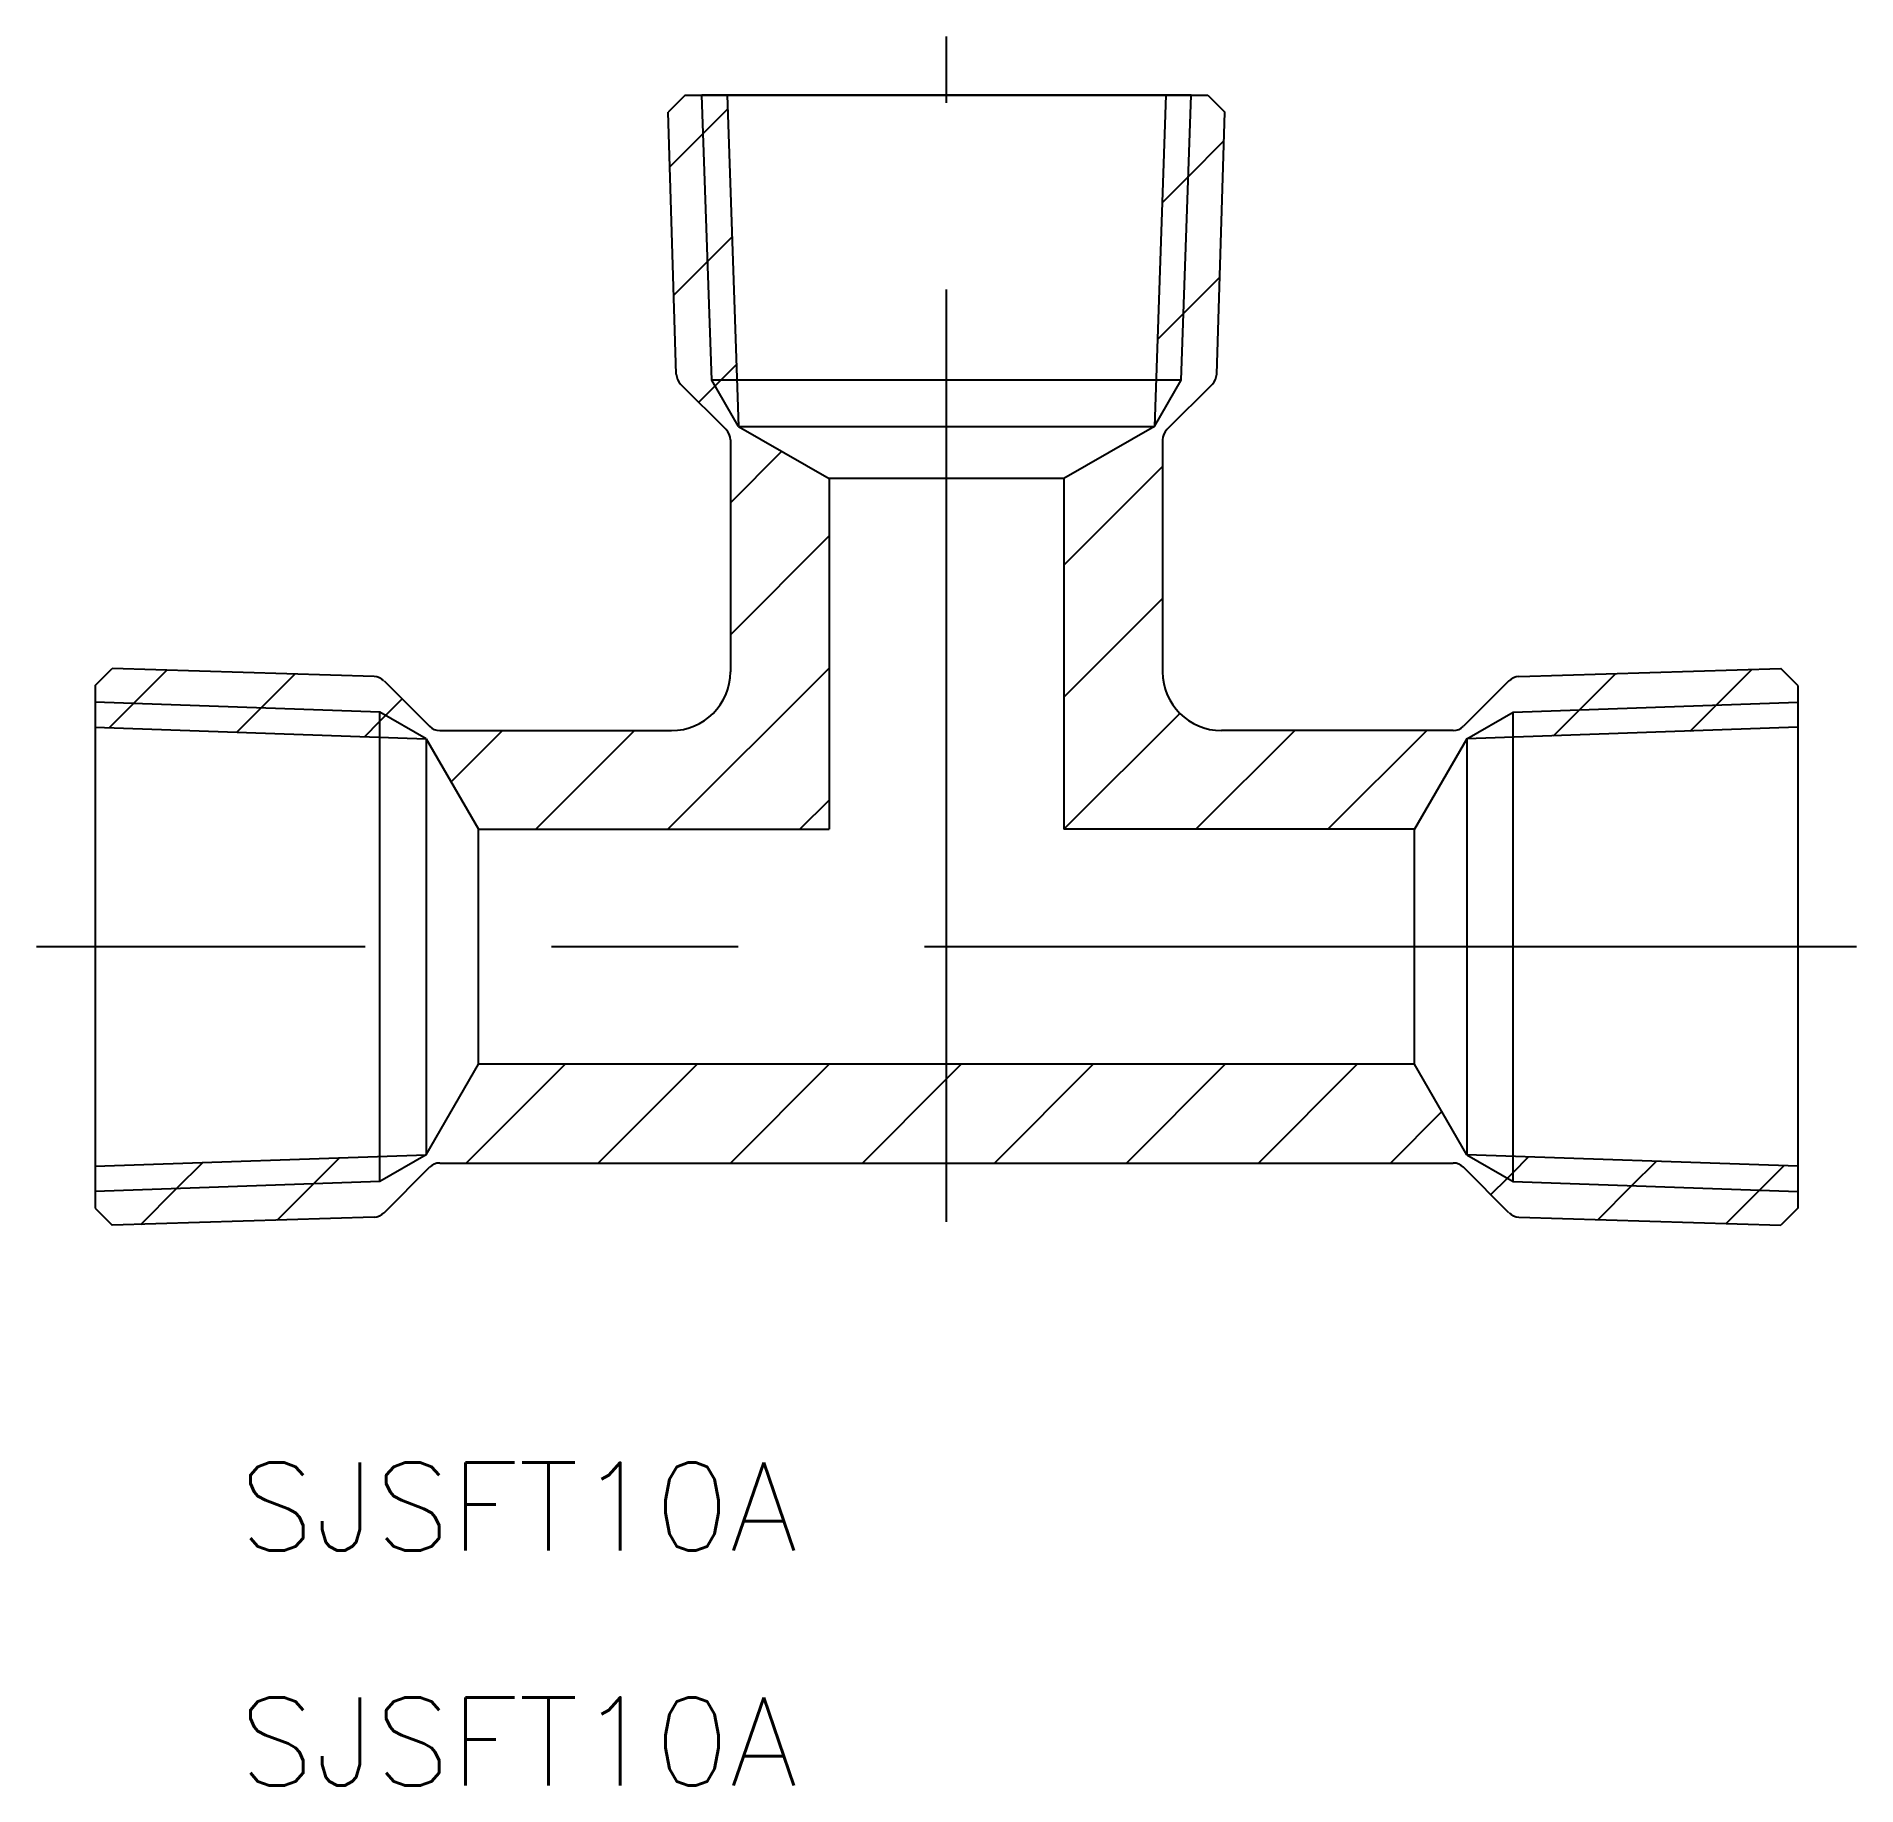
# Model space of a CAD drawing. Extents: x -31 to 31, y -28.6 to 31.
import ezdxf

# ---------------------------------------------------------------- set-up
doc = ezdxf.new("R2010")
doc.units = 0
doc.linetypes.add('CENTER', pattern=[50.8, 31.75, -6.35, 6.35, -6.35])
doc.layers.get('0').update_dxf_attribs({"linetype": 'CONTINUOUS'})
doc.layers.add('CENTER', color=1, linetype='CENTER')
doc.styles.get("Standard").update_dxf_attribs({"font": 'txt.shx', "height": 3, "bigfont": 'bigfont.shx'})

msp = doc.modelspace()

# ---------------------------------------------------------------- linework, layer by layer
at = {"color": 7, "linetype": 'CONTINUOUS'}
for p, q in [((-8.9, 29), (-9.482, 28.418)), ((-8.9, 29), (8.9, 29)), ((8.331, 29), (-8.331, 29)), ((-7.475, 29), (-7.081, 17.722)), ((7.475, 29), (7.081, 17.722)), ((8.9, 29), (9.482, 28.418)), ((-9.203, 19.498), (-9.482, 28.418)), ((9.203, 19.498), (9.482, 28.418)), ((7.992, 19.3), (-7.992, 19.3)), ((-9.057, 19.16), (-7.509, 17.612)), ((9.057, 19.16), (7.509, 17.612)), ((-7.081, 17.722), (-4, 15.943)), ((-7.081, 17.722), (7.081, 17.722)), ((7.081, 17.722), (4, 15.943)), ((-7.363, 17.259), (-7.363, 9.363)), ((7.363, 17.259), (7.363, 9.363)), ((-4, 15.943), (-4, 4)), ((4, 15.943), (-4, 15.943)), ((4, 15.943), (4, 4)), ((-29, 8.9), (-28.418, 9.482)), ((-19.498, 9.203), (-28.418, 9.482)), ((19.498, 9.203), (28.418, 9.482)), ((29, 8.9), (28.418, 9.482)), ((-29, 8.9), (-29, -8.9)), ((-19.16, 9.057), (-17.612, 7.509)), ((19.16, 9.057), (17.612, 7.509)), ((29, 8.9), (29, -8.9)), ((-29, 7.475), (-17.722, 7.081)), ((-19.3, -7.992), (-19.3, 7.992)), ((29, 7.475), (17.722, 7.081)), ((19.3, -7.992), (19.3, 7.992)), ((-17.722, 7.081), (-15.943, 4)), ((-17.722, 7.081), (-17.722, -7.081)), ((-17.259, 7.363), (-9.363, 7.363)), ((17.259, 7.363), (9.363, 7.363)), ((17.722, 7.081), (15.943, 4)), ((17.722, 7.081), (17.722, -7.081)), ((-15.943, 4), (-4, 4)), ((-15.943, -4), (-15.943, 4)), ((15.943, 4), (4, 4)), ((15.943, -4), (15.943, 4)), ((-17.722, -7.081), (-15.943, -4)), ((15.943, -4), (-15.943, -4)), ((17.722, -7.081), (15.943, -4)), ((-29, -7.475), (-17.722, -7.081)), ((-17.259, -7.363), (17.259, -7.363)), ((29, -7.475), (17.722, -7.081)), ((-19.16, -9.057), (-17.612, -7.509)), ((19.16, -9.057), (17.612, -7.509)), ((-29, -8.9), (-28.418, -9.482)), ((-19.498, -9.203), (-28.418, -9.482)), ((19.498, -9.203), (28.418, -9.482)), ((29, -8.9), (28.418, -9.482))]:
    msp.add_line(p, q, dxfattribs=at)
at = {"color": 3, "linetype": 'CONTINUOUS'}
for p, q in [((-7.992, 19.3), (-8.331, 29)), ((7.992, 19.3), (8.331, 29)), ((-8.285, 27.692), (-7.458, 28.519)), ((-9.424, 26.554), (-8.285, 27.692)), ((8.234, 26.223), (9.451, 27.44)), ((7.347, 25.336), (8.234, 26.223)), ((-8.134, 23.347), (-7.306, 24.174)), ((-9.287, 22.193), (-8.134, 23.347)), ((8.071, 21.563), (9.306, 22.798)), ((7.184, 20.676), (8.071, 21.563)), ((-7.081, 17.722), (-7.992, 19.3)), ((-7.879, 19.104), (-7.683, 19.3)), ((-7.683, 19.3), (-7.155, 19.828)), ((7.081, 17.722), (7.992, 19.3)), ((-8.44, 18.543), (-7.879, 19.104)), ((-7.363, 15.123), (-5.612, 16.874)), ((4, 12.994), (7.363, 16.357)), ((-7.363, 10.626), (-4, 13.989)), ((4, 8.497), (7.363, 11.86)), ((-27.692, 8.285), (-26.554, 9.424)), ((-9.492, 4), (-4, 9.492)), ((21.563, 8.071), (22.798, 9.306)), ((26.223, 8.234), (27.44, 9.451)), ((-23.347, 8.134), (-22.193, 9.287)), ((-19.3, 7.992), (-29, 8.331)), ((-28.519, 7.458), (-27.692, 8.285)), ((-24.174, 7.306), (-23.347, 8.134)), ((-19.104, 7.879), (-18.543, 8.44)), ((19.3, 7.992), (29, 8.331)), ((20.676, 7.184), (21.563, 8.071)), ((25.336, 7.347), (26.223, 8.234)), ((-19.828, 7.155), (-19.3, 7.683)), ((-17.722, 7.081), (-19.3, 7.992)), ((-19.3, 7.683), (-19.104, 7.879)), ((4, 4), (7.948, 7.948)), ((17.722, 7.081), (19.3, 7.992)), ((-16.874, 5.612), (-15.123, 7.363)), ((-13.989, 4), (-10.626, 7.363)), ((8.497, 4), (11.86, 7.363)), ((12.994, 4), (16.357, 7.363)), ((-4.994, 4), (-4, 4.994)), ((-16.357, -7.363), (-12.994, -4)), ((-11.86, -7.363), (-8.497, -4)), ((-7.363, -7.363), (-4, -4)), ((0, -4.497), (0.497, -4)), ((1.632, -7.363), (4.994, -4)), ((6.129, -7.363), (9.492, -4)), ((10.626, -7.363), (13.989, -4)), ((-2.865, -7.363), (0, -4.497)), ((15.123, -7.363), (16.874, -5.612)), ((-26.223, -8.234), (-25.336, -7.347)), ((-21.563, -8.071), (-20.676, -7.184)), ((-17.722, -7.081), (-19.3, -7.992)), ((17.722, -7.081), (19.3, -7.992)), ((19.3, -7.683), (19.828, -7.155)), ((23.347, -8.134), (24.174, -7.306)), ((-19.3, -7.992), (-29, -8.331)), ((18.543, -8.44), (19.104, -7.879)), ((19.104, -7.879), (19.3, -7.683)), ((19.3, -7.992), (29, -8.331)), ((27.692, -8.285), (28.519, -7.458)), ((-27.44, -9.451), (-26.223, -8.234)), ((-22.798, -9.306), (-21.563, -8.071)), ((22.193, -9.287), (23.347, -8.134)), ((26.554, -9.424), (27.692, -8.285))]:
    msp.add_line(p, q, dxfattribs=at)
at = {"color": 7, "linetype": 'CONTINUOUS'}
for centre, radius, start, end in [((-8.703, 19.514), 0.5, 181.78991, 225), ((8.703, 19.514), 0.5, 315, 358.21009), ((-7.863, 17.259), 0.5, 0, 45), ((7.863, 17.259), 0.5, 135, 180), ((-9.363, 9.363), 2, 270, 0), ((9.363, 9.363), 2, 180, 270), ((-19.514, 8.703), 0.5, 45, 88.21009), ((19.514, 8.703), 0.5, 91.78991, 135), ((-17.259, 7.863), 0.5, 225, 270), ((17.259, 7.863), 0.5, 270, 315), ((-17.259, -7.863), 0.5, 90, 135), ((17.259, -7.863), 0.5, 45, 90), ((-19.514, -8.703), 0.5, 271.78991, 315), ((19.514, -8.703), 0.5, 225, 268.21009)]:
    msp.add_arc(centre, radius, start, end, dxfattribs=at)
at = {"layer": 'CENTER', "color": 1, "linetype": 'CENTER'}
for p, q in [((0, -9.363), (0, 31)), ((31, 0), (-31, 0))]:
    msp.add_line(p, q, dxfattribs=at)

# ---------------------------------------------------------------- texts
at = {"color": 7, "linetype": 'CONTINUOUS'}
for p in [(-24.098, -20.562), (-24.098, -28.562)]:
    msp.add_text('SJSFT10A', height=3, dxfattribs=at).set_placement(p)

doc.saveas('drawing.dxf')
